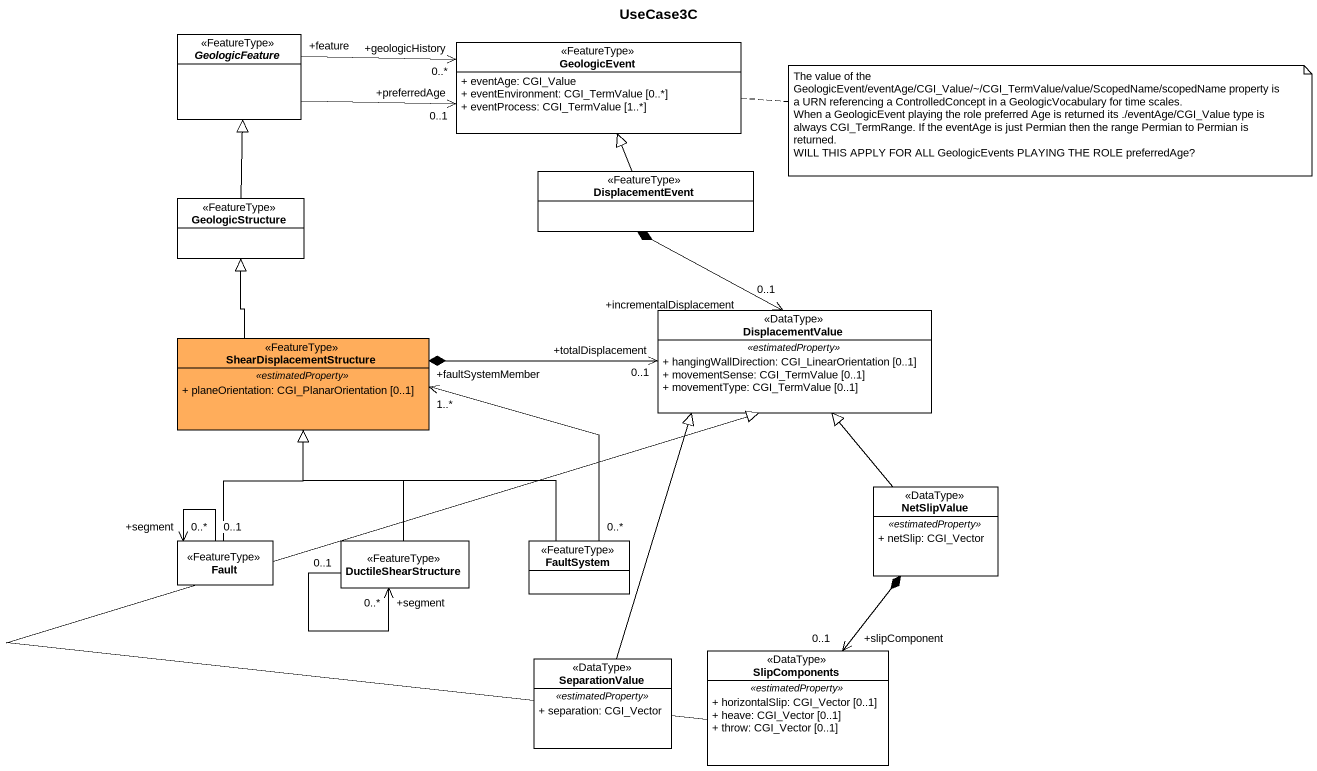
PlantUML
@startuml
title UseCase3C
hide circle
hide empty members
skinparam classAttributeIconSize 0
abstract class GeologicFeature <<FeatureType>> #FFFFFF
class GeologicEvent <<FeatureType>> #FFFFFF {
  + eventAge: CGI_Value
  + eventEnvironment: CGI_TermValue [0..*]
  + eventProcess: CGI_TermValue [1..*]
}
class GeologicStructure <<FeatureType>> #FFFFFF
class DisplacementEvent <<FeatureType>> #FFFFFF
class ShearDisplacementStructure <<FeatureType>> #FFAD5B {
  .. <<estimatedProperty>> ..
  + planeOrientation: CGI_PlanarOrientation [0..1]
}
class DisplacementValue <<DataType>> #FFFFFF {
  .. <<estimatedProperty>> ..
  + hangingWallDirection: CGI_LinearOrientation [0..1]
  + movementSense: CGI_TermValue [0..1]
  + movementType: CGI_TermValue [0..1]
}
class NetSlipValue <<DataType>> #FFFFFF {
  .. <<estimatedProperty>> ..
  + netSlip: CGI_Vector
}
class Fault <<FeatureType>> #FFFFFF
class DuctileShearStructure <<FeatureType>> #FFFFFF
class FaultSystem <<FeatureType>> #FFFFFF
class SeparationValue <<DataType>> #FFFFFF {
  .. <<estimatedProperty>> ..
  + separation: CGI_Vector
}
class SlipComponents <<DataType>> #FFFFFF {
  .. <<estimatedProperty>> ..
  + horizontalSlip: CGI_Vector [0..1]
  + heave: CGI_Vector [0..1]
  + throw: CGI_Vector [0..1]
}
GeologicFeature -right-> "+preferredAge\n0..1" GeologicEvent
GeologicFeature "+feature" -right-> "+geologicHistory\n0..*" GeologicEvent
GeologicStructure -up-|> GeologicFeature
DisplacementEvent -up-|> GeologicEvent
DisplacementEvent *--> "+incrementalDisplacement\n0..1" DisplacementValue
ShearDisplacementStructure -up-|> GeologicStructure
ShearDisplacementStructure *-right-> "+totalDisplacement\n0..1" DisplacementValue
NetSlipValue -up-|> DisplacementValue
NetSlipValue *--> "+slipComponent\n0..1" SlipComponents
Fault -up-|> ShearDisplacementStructure
Fault "0..1" --> "+segment\n0..*" Fault
DuctileShearStructure -up-|> ShearDisplacementStructure
DuctileShearStructure "0..1" --> "+segment\n0..*" DuctileShearStructure
FaultSystem "0..*" -up-> "+faultSystemMember\n1..*" ShearDisplacementStructure
FaultSystem -up-|> ShearDisplacementStructure
SeparationValue -up-|> DisplacementValue
SlipComponents -up-|> DisplacementValue
note right of GeologicEvent
  The value of the GeologicEvent/eventAge/CGI_Value/~/CGI_TermValue/value/ScopedName/scopedName property is a URN referencing a ControlledConcept in a GeologicVocabulary for time scales.
  When a GeologicEvent playing the role preferred Age is returned its ./eventAge/CGI_Value type is always CGI_TermRange. If the eventAge is just Permian then the range Permian to Permian is returned.
  WILL THIS APPLY FOR ALL GeologicEvents PLAYING THE ROLE preferredAge?
end note
@enduml
